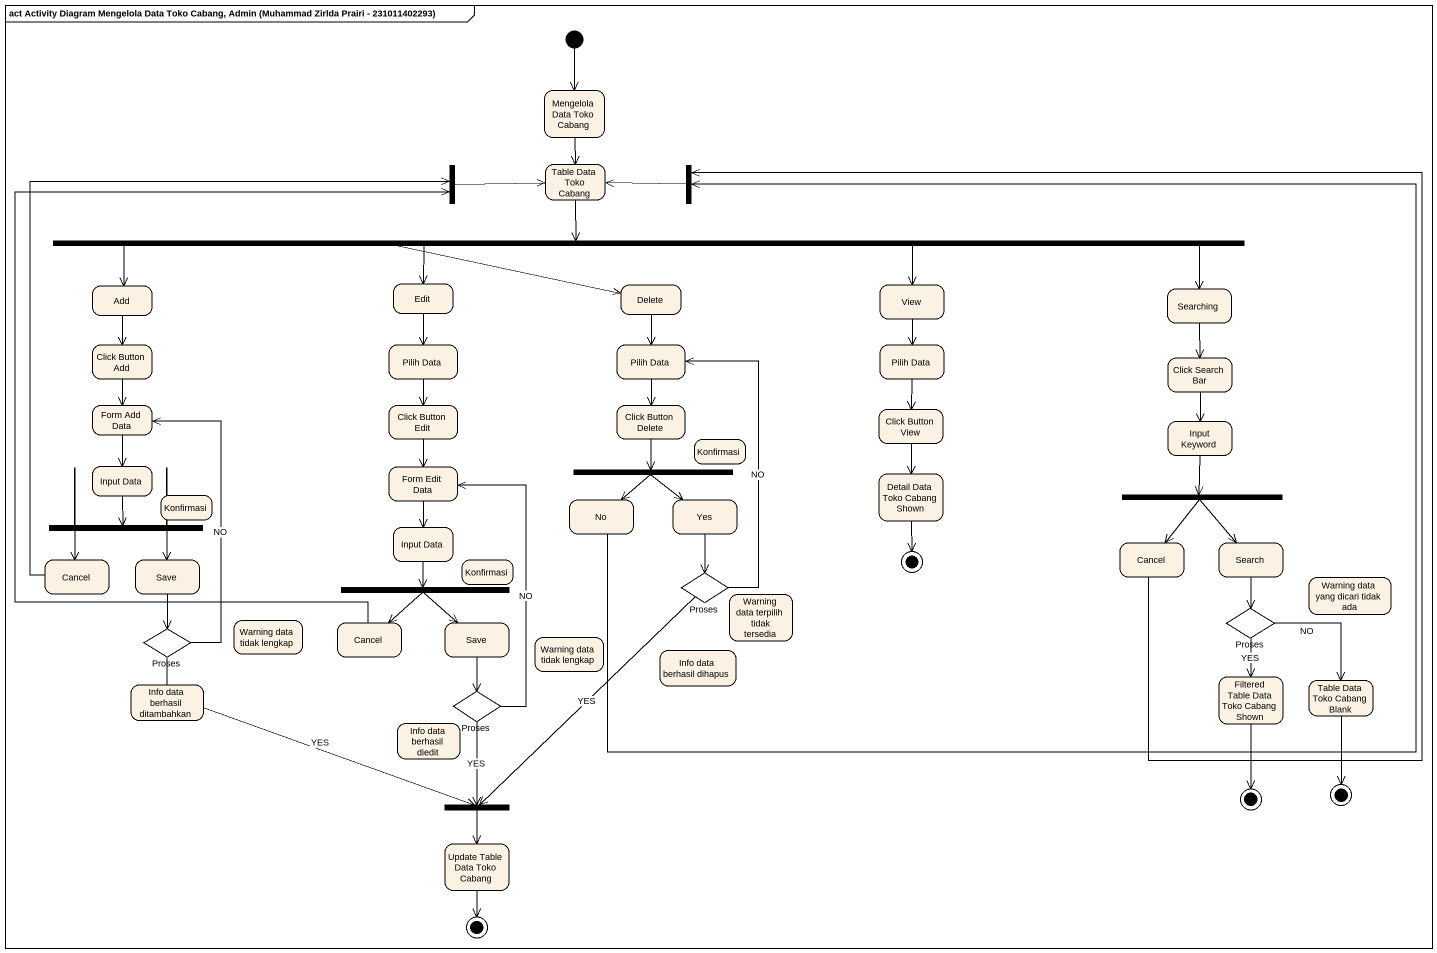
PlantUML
@startuml
mainframe act Activity Diagram Mengelola Data Toko Cabang, Admin (Muhammad Zirlda Prairi - 231011402293)
hide empty description
state "Mengelola Data Toko Cabang" as Mengelola_Data_Toko_Cabang
state fork1 <<join>>
state "Table Data Toko Cabang" as Table_Data_Toko_Cabang
state fork2 <<join>>
state fork3 <<fork>>
state Add
state Edit
state Delete
state View
state Searching
state "Click Button Add" as Click_Button_Add
state "Pilih Data" as Pilih_Data
state "Pilih Data" as Pilih_Data_2
state "Pilih Data" as Pilih_Data_3
state "Click Search Bar" as Click_Search_Bar
state "Form Add Data" as Form_Add_Data
state "Click Button Edit" as Click_Button_Edit
state "Click Button Delete" as Click_Button_Delete
state "Click Button View" as Click_Button_View
state Konfirmasi
state "Input Keyword" as Input_Keyword
state "Input Data" as Input_Data
state "Form Edit Data" as Form_Edit_Data
state fork4 <<fork>>
state "Detail Data Toko Cabang Shown" as Detail_Data_Toko_Cabang
state fork5 <<fork>>
state "Konfirmasi" as Konfirmasi_2
state "Input Data" as Input_Data_2
state No
state Yes
state fork6 <<fork>>
state Cancel
state Save
state "Konfirmasi" as Konfirmasi_3
state final1 <<end>>
state "Cancel" as Cancel_2
state Search
state fork7 <<fork>>
state Proses <<choice>>
state "Warning data terpilih tidak tersedia" as Warning_data_terpilih_tidak
state "Proses" as Proses_2 <<choice>>
state "Warning data yang dicari tidak ada" as Warning_data_yang_dicari
state "Proses" as Proses_3 <<choice>>
state "Warning data tidak lengkap" as Warning_data_tidak_lengkap
state "Cancel" as Cancel_3
state "Save" as Save_2
state "Warning data tidak lengkap" as Warning_data_tidak_lengkap_2
state "Info data berhasil ditambahkan" as Info_data_berhasil
state "Info data berhasil dihapus" as Info_data_berhasil_dihapus
state "Filtered Table Data Toko Cabang Shown" as Filtered_Table_Data_Toko
state "Table Data Toko Cabang Blank" as Table_Data_Toko_Cabang_Blank
state "Info data berhasil diedit" as Info_data_berhasil_diedit
state "Proses" as Proses_4 <<choice>>
state final2 <<end>>
state final3 <<end>>
state fork8 <<join>>
state "Update Table Data Toko Cabang" as Update_Table_Data_Toko
state final4 <<end>>
[*] --> Mengelola_Data_Toko_Cabang
Mengelola_Data_Toko_Cabang --> Table_Data_Toko_Cabang
fork1 -right-> Table_Data_Toko_Cabang
Table_Data_Toko_Cabang --> fork3
fork2 -left-> Table_Data_Toko_Cabang
fork3 -left-> Add
fork3 -left-> Edit
fork3 --> Delete
fork3 -right-> View
fork3 -right-> Searching
Add --> Click_Button_Add
Edit --> Pilih_Data
Delete --> Pilih_Data_2
View --> Pilih_Data_3
Searching --> Click_Search_Bar
Click_Button_Add --> Form_Add_Data
Pilih_Data --> Click_Button_Edit
Pilih_Data_2 --> Click_Button_Delete
Pilih_Data_3 --> Click_Button_View
Click_Search_Bar --> Input_Keyword
Form_Add_Data --> Input_Data
Click_Button_Edit --> Form_Edit_Data
Click_Button_Delete --> fork4
Click_Button_View --> Detail_Data_Toko_Cabang
Input_Keyword --> fork6
Input_Data --> fork5
Form_Edit_Data --> Input_Data_2
fork4 --> No
fork4 --> Yes
Detail_Data_Toko_Cabang --> final1
fork5 --> Cancel
fork5 --> Save
Input_Data_2 --> fork7
No -up-> fork2
Yes --> Proses
fork6 --> Cancel_2
fork6 --> Search
Cancel -up-> fork1
Save --> Proses_3
Cancel_2 -up-> fork2
Search --> Proses_2
fork7 --> Cancel_3
fork7 --> Save_2
Proses -up-> Pilih_Data_2 : NO
Proses --> fork8 : YES
Proses_2 --> Filtered_Table_Data_Toko : YES
Proses_2 --> Table_Data_Toko_Cabang_Blank : NO
Proses_3 -up-> Form_Add_Data : NO
Proses_3 -right-> fork8 : YES
Cancel_3 -up-> fork1
Save_2 --> Proses_4
Filtered_Table_Data_Toko --> final2
Table_Data_Toko_Cabang_Blank --> final3
Proses_4 -up-> Form_Edit_Data : NO
Proses_4 --> fork8 : YES
fork8 --> Update_Table_Data_Toko
Update_Table_Data_Toko --> final4
@enduml
